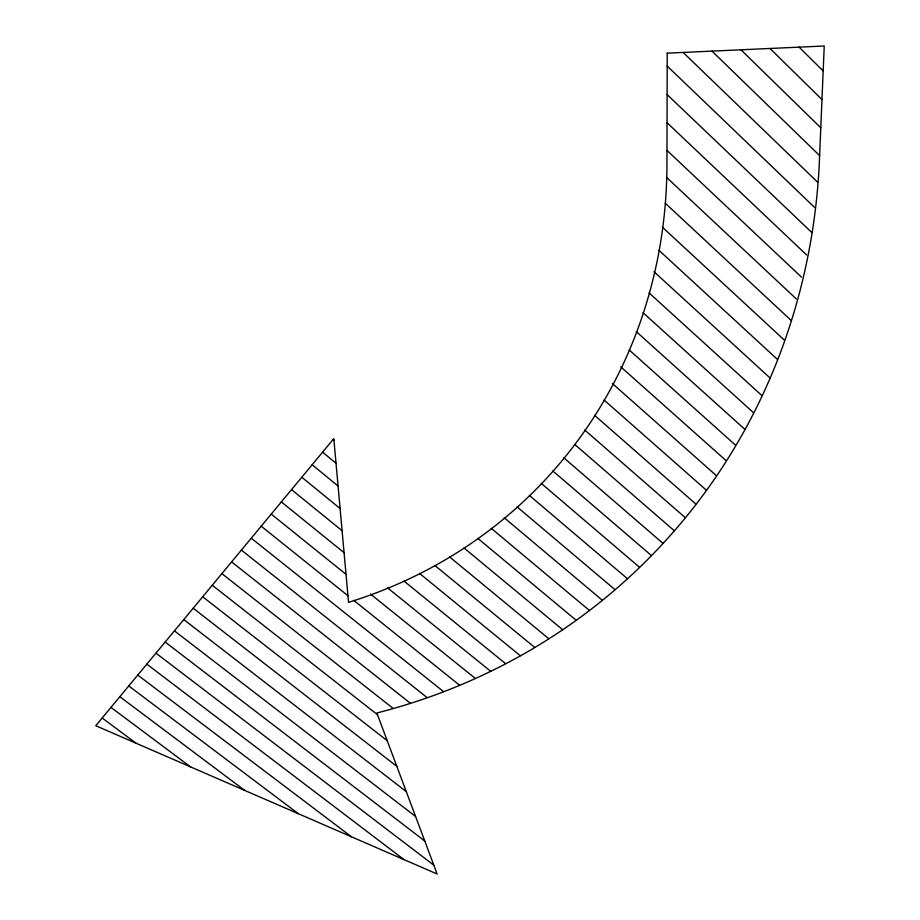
<?xml version="1.0" encoding="UTF-8"?>
<svg xmlns="http://www.w3.org/2000/svg" width="920" height="920" viewBox="0 0 920 920"><rect width="100%" height="100%" fill="white"/><g stroke="black" fill="none" stroke-linecap="round" stroke-linejoin="round"><path stroke-width="1.38" d="M102.166 718.002L136.034 743.21M110.963 707.399L190.636 766.935M119.83 696.704L244.743 790.429M128.754 685.94L298.344 813.717M137.758 675.084L351.463 836.786M146.82 664.148L404.098 859.659M155.952 653.131L433.826 865.191M165.163 642.033L424.775 841.018M174.432 630.856L415.598 816.5M183.781 619.574L406.284 791.614M193.2 608.223L396.83 766.36M202.687 596.769L387.239 740.726M212.255 585.235L377.499 714.713M221.892 573.62L393.081 708.354M231.61 561.901L410.504 703.34M241.396 550.091L426.983 697.486M251.263 538.188L443.532 691.598M261.211 526.194L347.944 595.711M353.763 600.38L459.448 685.101M271.239 514.107L346.023 574.322M370.518 594.056L475.042 678.224M281.347 501.917L344.068 552.667M387.366 587.696L490.716 671.324M291.536 489.635L342.102 530.736M404.075 581.129L505.459 663.538M301.806 477.25L340.101 508.53M419.566 573.436L520.248 655.684M312.156 464.761L338.077 486.036M434.987 565.582L534.623 647.346M322.586 452.18L336.03 463.254M449.638 556.957L548.653 638.618M333.109 439.484L333.948 440.185M463.99 547.952L562.66 629.717M477.848 538.395L576.012 620.149M491.372 528.425L589.456 610.512M504.229 517.741L602.117 600.07M517.178 506.966L614.87 589.547M529.414 495.431L627.359 578.645M541.339 483.46L639.354 567.157M552.874 470.982L651.452 555.588M563.787 457.78L662.825 543.214M574.793 444.475L674.176 530.644M584.706 430.008L685.204 517.615M594.561 415.288L695.738 503.953M604.037 400.016L706.353 490.164M612.341 383.49L716.255 475.536M620.724 366.804L725.707 460.299M629.199 349.945L735.252 444.912M636.249 331.579L744.889 429.387M642.953 312.627L753.399 412.608M649.071 292.87L761.702 395.404M653.959 271.699L770.097 378.016M658.904 250.274L777.25 359.237M662.342 227.148L784.346 340.112M665.275 203.216L791.327 320.608M666.425 177.272L796.375 299M666.988 150.408L801.481 277.138M667.046 122.693L806.656 255.001M667.115 94.576L811.888 232.599M667.184 66.044L814.878 207.702M683.146 52.44L817.489 182.079M712.011 51.129L819.628 155.618M740.956 49.806L820.801 127.799M769.994 48.472L821.997 99.59M799.112 47.15L823.193 70.955M667.219 53.164L666.954 163.403A527.332 482.586 44.3 0 1 348.542 602.347L333.81 438.644L95.772 725.719L437.126 874L376.855 712.988A684.928 627.647 46.1 0 0 819.225 165.071L824.228 46L667.219 53.164"/></g></svg>
